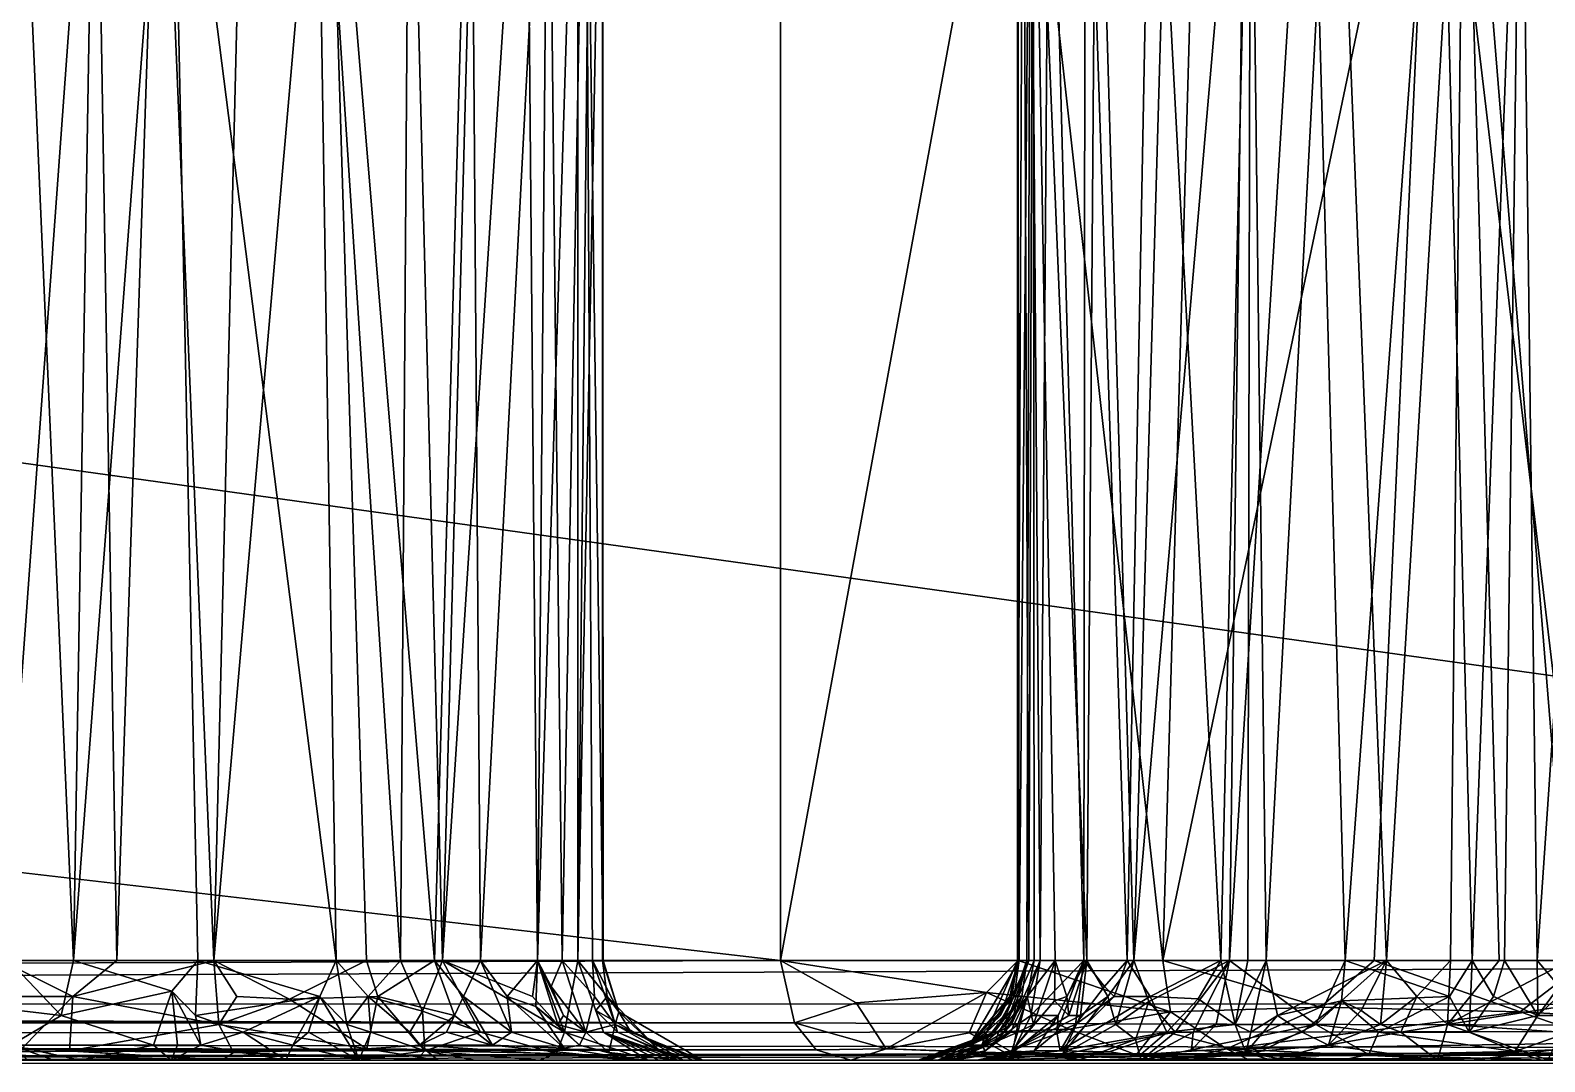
# Model space of a CAD drawing. Extents: x -30 to 83, y -53 to 60.
# Drawn here: x 17.627 to 19.147, y -13.002 to -11.967 of the extents above; entities that cross this region are included whole.
import ezdxf

# ---------------------------------------------------------------- set-up
doc = ezdxf.new("R2010")
doc.units = 0
doc.header["$MEASUREMENT"] = 0

msp = doc.modelspace()

# ---------------------------------------------------------------- linework, layer by layer
for points in [[(63.169998, -40), (-9.17, -40), (63.169998, 60)], [(-9.17, 60), (63.169998, 60), (-9.17, -40)], [(-7.187, 58, 2), (-7.187, -40, 2), (61.187, -40, 2)], [(61.187, 58, 2), (-7.187, 58, 2), (61.187, -40, 2)], [(-30, -1, 38), (30, -1, 38), (-30, -17, 38)], [(30, -17, 38), (-30, -17, 38), (30, -1, 38)], [(30, -2.998, 39.998001), (-30, -2.998, 39.998001), (-30, -15.003, 39.998001)], [(-30, -15.003, 39.998001), (30, -15.003, 39.998001), (30, -2.998, 39.998001)], [(5, -15, 40), (5, -3, 40), (75, -15, 40)], [(75, -3, 40), (75, -15, 40), (5, -3, 40)], [(9.998001, -13.003, 41.998001), (21.252998, -13.003, 41.998001), (21.252998, -7.997999, 41.998001)], [(9.998001, -13.003, 41.998001), (21.252998, -7.997999, 41.998001), (9.998001, -7.997999, 41.998001)], [(18.379839, -12.9, 47.587738), (6.012379, -12.9, 57.905735), (7.153762, -11.59938, 56.953491)], [(18.379839, -11.6, 47.587738), (18.379839, -12.9, 47.587738), (7.153762, -11.59938, 56.953491)], [(10.890836, -12.9, 62.784191), (21.208832, -12.9, 50.416733), (11.864437, -11.6, 61.61721)], [(21.208832, -11.6, 50.416733), (11.864437, -11.6, 61.61721), (21.208832, -12.9, 50.416733)], [(17.692156, -11.6, 50.612469), (17.593884, -11.6, 50.625492), (17.597857, -12.9, 50.624699)], [(17.597857, -12.9, 50.624699), (17.713943, -12.9, 50.612473), (17.692156, -11.6, 50.612469)], [(17.670357, -12.9, 51.610569), (17.605621, -12.9, 51.601566), (17.613739, -11.6, 51.602573)], [(17.692142, -11.6, 51.611523), (17.670357, -12.9, 51.610569), (17.613739, -11.6, 51.602573)], [(17.795176, -12.9, 51.602863), (17.670357, -12.9, 51.610569), (17.768312, -11.6, 51.607479)], [(17.768312, -11.6, 51.607479), (17.670357, -12.9, 51.610569), (17.692142, -11.6, 51.611523)], [(17.692156, -11.6, 50.612469), (17.713943, -12.9, 50.612473), (17.757465, -11.6, 50.614841)], [(17.713943, -12.9, 50.612473), (17.811268, -12.9, 50.623604), (17.757465, -11.6, 50.614841)], [(17.842926, -11.6, 50.631844), (17.757465, -11.6, 50.614841), (17.811268, -12.9, 50.623604)], [(17.768312, -11.6, 51.607479), (17.913736, -11.6, 51.563625), (17.933924, -12.9, 51.55526)], [(17.933924, -12.9, 51.55526), (17.795176, -12.9, 51.602863), (17.768312, -11.6, 51.607479)], [(17.924137, -11.6, 50.663429), (17.842926, -11.6, 50.631844), (17.811268, -12.9, 50.623604)], [(17.811268, -12.9, 50.623604), (17.964321, -12.9, 50.686417), (17.924137, -11.6, 50.663429)], [(17.933924, -12.9, 51.55526), (17.913736, -11.6, 51.563625), (17.998631, -12.9, 51.514877)], [(18.007427, -11.6, 51.508427), (17.998631, -12.9, 51.514877), (17.913736, -11.6, 51.563625)], [(17.964321, -12.9, 50.686417), (18.032642, -12.9, 50.735928), (17.924137, -11.6, 50.663429)], [(18.06901, -11.6, 50.77272), (17.924137, -11.6, 50.663429), (18.032642, -12.9, 50.735928)], [(18.040846, -12.9, 51.480396), (17.998631, -12.9, 51.514877), (18.007427, -11.6, 51.508427)], [(18.007427, -11.6, 51.508427), (18.075104, -11.6, 51.44529), (18.040846, -12.9, 51.480396)], [(18.032642, -12.9, 50.735928), (18.07888, -12.9, 50.782166), (18.06901, -11.6, 50.77272)], [(18.136057, -12.9, 51.361752), (18.040846, -12.9, 51.480396), (18.124743, -11.6, 51.380405)], [(18.124743, -11.6, 51.380405), (18.040846, -12.9, 51.480396), (18.075104, -11.6, 51.44529)], [(18.06901, -11.6, 50.77272), (18.07888, -12.9, 50.782166), (18.146551, -11.6, 50.880878)], [(18.136057, -12.9, 50.861759), (18.146551, -11.6, 50.880878), (18.07888, -12.9, 50.782166)], [(18.124743, -11.6, 51.380405), (18.176397, -11.6, 51.272438), (18.136057, -12.9, 51.361752)], [(18.136057, -12.9, 50.861759), (18.160593, -12.9, 50.910435), (18.146551, -11.6, 50.880878)], [(18.176397, -12.9, 51.272438), (18.136057, -12.9, 51.361752), (18.176397, -11.6, 51.272438)], [(18.146551, -11.6, 50.880878), (18.160593, -12.9, 50.910435), (18.184254, -11.6, 50.977173)], [(18.191196, -12.9, 51.003532), (18.184254, -11.6, 50.977173), (18.160593, -12.9, 50.910435)], [(18.201267, -12.9, 51.149876), (18.176397, -12.9, 51.272438), (18.20138, -11.6, 51.128067)], [(18.189671, -11.6, 51.225224), (18.20138, -11.6, 51.128067), (18.176397, -12.9, 51.272438)], [(18.176397, -11.6, 51.272438), (18.189671, -11.6, 51.225224), (18.176397, -12.9, 51.272438)], [(18.191196, -12.9, 51.003532), (18.201981, -12.9, 51.084518), (18.184254, -11.6, 50.977173)], [(18.20138, -11.6, 51.128067), (18.184254, -11.6, 50.977173), (18.201981, -12.9, 51.084518)], [(18.201981, -12.9, 51.084518), (18.201267, -12.9, 51.149876), (18.20138, -11.6, 51.128067)], [(18.379839, -11.6, 47.587738), (18.618303, -11.6, 47.384277), (18.379839, -12.9, 47.587738)], [(18.618303, -12.9, 47.384277), (18.379839, -12.9, 47.587738), (18.618303, -11.6, 47.384277)], [(18.617498, -11.6, 49.70845), (18.630642, -11.6, 49.811005), (18.619167, -12.9, 49.741119)], [(18.619167, -12.9, 49.741119), (18.617504, -12.9, 49.686638), (18.617498, -11.6, 49.70845)], [(18.623198, -11.6, 49.62149), (18.617498, -11.6, 49.70845), (18.617504, -12.9, 49.686638)], [(18.617504, -12.9, 49.686638), (18.629116, -12.9, 49.589325), (18.623198, -11.6, 49.62149)], [(18.618303, -12.9, 47.384277), (18.618303, -11.6, 47.384277), (18.763325, -12.9, 47.287777)], [(18.80061, -11.6, 47.265244), (18.763325, -12.9, 47.287777), (18.618303, -11.6, 47.384277)], [(18.62698, -12.9, 49.795067), (18.619167, -12.9, 49.741119), (18.630642, -11.6, 49.811005)], [(18.63323, -11.6, 49.573486), (18.623198, -11.6, 49.62149), (18.629116, -12.9, 49.589325)], [(18.640408, -12.9, 49.847893), (18.62698, -12.9, 49.795067), (18.630642, -11.6, 49.811005)], [(18.629116, -12.9, 49.589325), (18.634298, -12.9, 49.568134), (18.63323, -11.6, 49.573486)], [(18.649614, -11.6, 49.873547), (18.640408, -12.9, 49.847893), (18.630642, -11.6, 49.811005)], [(18.634298, -12.9, 49.568134), (18.655321, -12.9, 49.506199), (18.63323, -11.6, 49.573486)], [(18.696758, -11.6, 49.429676), (18.63323, -11.6, 49.573486), (18.687283, -12.9, 49.442997)], [(18.655321, -12.9, 49.506199), (18.687283, -12.9, 49.442997), (18.63323, -11.6, 49.573486)], [(18.640408, -12.9, 49.847893), (18.649614, -11.6, 49.873547), (18.684248, -12.9, 49.94754)], [(18.685478, -11.6, 49.946819), (18.684248, -12.9, 49.94754), (18.649614, -11.6, 49.873547)], [(18.684248, -12.9, 49.94754), (18.685478, -11.6, 49.946819), (18.727777, -12.9, 50.010132)], [(18.685478, -11.6, 49.946819), (18.752569, -11.6, 50.039108), (18.727777, -12.9, 50.010132)], [(18.687283, -12.9, 49.442997), (18.734234, -12.9, 49.376148), (18.696758, -11.6, 49.429676)], [(18.696758, -11.6, 49.429676), (18.734234, -12.9, 49.376148), (18.771915, -11.6, 49.336784)], [(18.821674, -12.9, 50.100662), (18.727777, -12.9, 50.010132), (18.752569, -11.6, 50.039108)], [(18.771915, -11.6, 49.336784), (18.734234, -12.9, 49.376148), (18.846735, -11.6, 49.277958)], [(18.830479, -12.9, 49.287964), (18.846735, -11.6, 49.277958), (18.734234, -12.9, 49.376148)], [(18.851515, -11.6, 50.119755), (18.821674, -12.9, 50.100662), (18.752569, -11.6, 50.039108)], [(18.975655, -12.9, 47.177174), (18.763325, -12.9, 47.287777), (19.035122, -11.6, 47.150089)], [(19.035122, -11.6, 47.150089), (18.763325, -12.9, 47.287777), (18.80061, -11.6, 47.265244)], [(18.848608, -12.9, 50.11924), (18.821674, -12.9, 50.100662), (18.851515, -11.6, 50.119755)], [(18.911047, -11.6, 49.242413), (18.846735, -11.6, 49.277958), (18.830479, -12.9, 49.287964)], [(18.830479, -12.9, 49.287964), (18.946253, -12.9, 49.227695), (18.911047, -11.6, 49.242413)], [(18.867262, -12.9, 50.130554), (18.848608, -12.9, 50.11924), (18.851515, -11.6, 50.119755)], [(18.851515, -11.6, 50.119755), (18.936085, -11.6, 50.163441), (18.867262, -12.9, 50.130554)], [(18.987852, -12.9, 50.180504), (18.867262, -12.9, 50.130554), (18.936085, -11.6, 50.163441)], [(18.911047, -11.6, 49.242413), (18.946253, -12.9, 49.227695), (19.041288, -11.6, 49.203953)], [(18.936085, -11.6, 50.163441), (19.065746, -11.6, 50.192734), (18.987852, -12.9, 50.180504)], [(19.073681, -12.9, 49.199448), (19.041288, -11.6, 49.203953), (18.946253, -12.9, 49.227695)], [(19.189165, -12.9, 47.096062), (18.975655, -12.9, 47.177174), (19.035122, -11.6, 47.150089)], [(18.987852, -12.9, 50.180504), (19.065746, -11.6, 50.192734), (19.051994, -12.9, 50.193264)], [(19.240791, -11.6, 47.078629), (19.189165, -12.9, 47.096062), (19.035122, -11.6, 47.150089)], [(19.041288, -11.6, 49.203953), (19.073681, -12.9, 49.199448), (19.122719, -11.6, 49.197899)], [(19.100918, -12.9, 50.196949), (19.051994, -12.9, 50.193264), (19.065746, -11.6, 50.192734)], [(19.065746, -11.6, 50.192734), (19.182526, -11.6, 50.193264), (19.171629, -12.9, 50.193981)], [(19.171629, -12.9, 50.193981), (19.100918, -12.9, 50.196949), (19.065746, -11.6, 50.192734)], [(19.106363, -12.9, 49.197781), (19.122719, -11.6, 49.197899), (19.073681, -12.9, 49.199448)], [(19.106363, -12.9, 49.197781), (19.139074, -12.9, 49.198021), (19.122719, -11.6, 49.197899)], [(19.122719, -11.6, 49.197899), (19.139074, -12.9, 49.198021), (19.227774, -11.6, 49.211666)], [(19.139074, -12.9, 49.198021), (19.198654, -12.9, 49.20454), (19.227774, -11.6, 49.211666)], [(6.018382, -12.94227, 57.912926), (6.012379, -12.9, 57.905735), (18.379839, -12.9, 47.587738)], [(18.393953, -12.96258, 47.604652), (6.018382, -12.94227, 57.912926), (18.379839, -12.9, 47.587738)], [(21.200899, -12.94422, 50.410114), (21.208832, -12.9, 50.416733), (10.883645, -12.94227, 62.778191)], [(10.890836, -12.9, 62.784191), (10.883645, -12.94227, 62.778191), (21.208832, -12.9, 50.416733)], [(17.657961, -12.95523, 51.627136), (17.539415, -12.9411, 51.593952), (17.605621, -12.9, 51.601566)], [(17.593233, -12.93603, 50.616428), (17.669868, -12.93603, 50.60561), (17.597857, -12.9, 50.624699)], [(17.713943, -12.9, 50.612473), (17.597857, -12.9, 50.624699), (17.669868, -12.93603, 50.60561)], [(17.670357, -12.9, 51.610569), (17.657961, -12.95523, 51.627136), (17.605621, -12.9, 51.601566)], [(17.769161, -12.93065, 51.613941), (17.657961, -12.95523, 51.627136), (17.670357, -12.9, 51.610569)], [(17.713943, -12.9, 50.612473), (17.669868, -12.93603, 50.60561), (17.811268, -12.9, 50.623604)], [(17.811268, -12.9, 50.623604), (17.669868, -12.93603, 50.60561), (17.816332, -12.96428, 50.600765)], [(17.670357, -12.9, 51.610569), (17.795176, -12.9, 51.602863), (17.769161, -12.93065, 51.613941)], [(17.792885, -12.95523, 51.621246), (17.769161, -12.93065, 51.613941), (17.795176, -12.9, 51.602863)], [(17.792885, -12.95523, 51.621246), (17.795176, -12.9, 51.602863), (17.917461, -12.93603, 51.571579)], [(17.933924, -12.9, 51.55526), (17.917461, -12.93603, 51.571579), (17.795176, -12.9, 51.602863)], [(17.887127, -12.93857, 50.638565), (17.811268, -12.9, 50.623604), (17.834356, -12.93603, 50.621689)], [(17.811268, -12.9, 50.623604), (17.887127, -12.93857, 50.638565), (17.964321, -12.9, 50.686417)], [(17.811268, -12.9, 50.623604), (17.816332, -12.96428, 50.600765), (17.834356, -12.93603, 50.621689)], [(17.975651, -12.93603, 50.683857), (17.964321, -12.9, 50.686417), (17.887127, -12.93857, 50.638565)], [(17.933924, -12.9, 51.55526), (17.944721, -12.96428, 51.576012), (17.917461, -12.93603, 51.571579)], [(17.933924, -12.9, 51.55526), (17.998631, -12.9, 51.514877), (17.966188, -12.93603, 51.545395)], [(17.933924, -12.9, 51.55526), (17.966188, -12.93603, 51.545395), (17.944721, -12.96428, 51.576012)], [(17.964321, -12.9, 50.686417), (17.975651, -12.93603, 50.683857), (18.032642, -12.9, 50.735928)], [(18.020494, -12.9507, 51.516304), (17.966188, -12.93603, 51.545395), (17.998631, -12.9, 51.514877)], [(18.052563, -12.95523, 50.73032), (18.032642, -12.9, 50.735928), (17.975651, -12.93603, 50.683857)], [(17.998631, -12.9, 51.514877), (18.040846, -12.9, 51.480396), (18.020494, -12.9507, 51.516304)], [(18.040846, -12.9, 51.480396), (18.078703, -12.97181, 51.487411), (18.020494, -12.9507, 51.516304)], [(18.061796, -12.93603, 50.753006), (18.07888, -12.9, 50.782166), (18.032642, -12.9, 50.735928)], [(18.032642, -12.9, 50.735928), (18.052563, -12.95523, 50.73032), (18.061796, -12.93603, 50.753006)], [(18.040846, -12.9, 51.480396), (18.136057, -12.9, 51.361752), (18.130945, -12.93603, 51.384357)], [(18.163132, -12.97181, 51.377388), (18.040846, -12.9, 51.480396), (18.130945, -12.93603, 51.384357)], [(18.163132, -12.97181, 51.377388), (18.078703, -12.97181, 51.487411), (18.040846, -12.9, 51.480396)], [(18.110014, -12.97181, 50.770264), (18.07888, -12.9, 50.782166), (18.061796, -12.93603, 50.753006)], [(18.07888, -12.9, 50.782166), (18.105553, -12.93603, 50.802898), (18.136057, -12.9, 50.861759)], [(18.07888, -12.9, 50.782166), (18.110014, -12.97181, 50.770264), (18.105553, -12.93603, 50.802898)], [(18.136057, -12.9, 50.861759), (18.105553, -12.93603, 50.802898), (18.134275, -12.94618, 50.837036)], [(18.136057, -12.9, 51.361752), (18.163132, -12.97181, 51.377388), (18.130945, -12.93603, 51.384357)], [(18.134275, -12.94618, 50.837036), (18.156322, -12.96428, 50.850063), (18.136057, -12.9, 50.861759)], [(18.136057, -12.9, 50.861759), (18.149576, -12.92589, 50.879307), (18.160593, -12.9, 50.910435)], [(18.136057, -12.9, 50.861759), (18.161938, -12.95523, 50.872871), (18.149576, -12.92589, 50.879307)], [(18.136057, -12.9, 50.861759), (18.156322, -12.96428, 50.850063), (18.161938, -12.95523, 50.872871)], [(18.176397, -12.9, 51.272438), (18.163132, -12.97181, 51.377388), (18.136057, -12.9, 51.361752)], [(18.160593, -12.9, 50.910435), (18.149576, -12.92589, 50.879307), (18.184528, -12.97181, 50.887234)], [(18.191196, -12.9, 51.003532), (18.160593, -12.9, 50.910435), (18.193113, -12.93603, 50.980446)], [(18.160593, -12.9, 50.910435), (18.184528, -12.97181, 50.887234), (18.193113, -12.93603, 50.980446)], [(18.163132, -12.97181, 51.377388), (18.176397, -12.9, 51.272438), (18.202271, -12.97181, 51.293461)], [(18.201267, -12.9, 51.149876), (18.20606, -12.93603, 51.177975), (18.176397, -12.9, 51.272438)], [(18.20606, -12.93603, 51.177975), (18.194563, -12.95016, 51.266731), (18.176397, -12.9, 51.272438)], [(18.194563, -12.95016, 51.266731), (18.202271, -12.97181, 51.293461), (18.176397, -12.9, 51.272438)], [(18.201981, -12.9, 51.084518), (18.191196, -12.9, 51.003532), (18.217764, -12.95156, 51.104599)], [(18.214037, -12.96428, 50.99847), (18.217764, -12.95156, 51.104599), (18.191196, -12.9, 51.003532)], [(18.191196, -12.9, 51.003532), (18.193113, -12.93603, 50.980446), (18.214037, -12.96428, 50.99847)], [(18.217764, -12.95156, 51.104599), (18.201267, -12.9, 51.149876), (18.201981, -12.9, 51.084518)], [(18.20606, -12.93603, 51.177975), (18.201267, -12.9, 51.149876), (18.217764, -12.95156, 51.104599)], [(18.586676, -12.93196, 47.414635), (18.455727, -12.94227, 47.52861), (18.379839, -12.9, 47.587738)], [(18.393953, -12.96258, 47.604652), (18.379839, -12.9, 47.587738), (18.455727, -12.94227, 47.52861)], [(18.586676, -12.93196, 47.414635), (18.379839, -12.9, 47.587738), (18.618303, -12.9, 47.384277)], [(18.614244, -12.93603, 49.763763), (18.569351, -12.98499, 49.72147), (18.619167, -12.9, 49.741119)], [(18.619167, -12.9, 49.741119), (18.569351, -12.98499, 49.72147), (18.600407, -12.95523, 49.720112)], [(18.617504, -12.9, 49.686638), (18.609911, -12.93603, 49.69754), (18.586512, -12.97181, 49.67437)], [(18.617504, -12.9, 49.686638), (18.586512, -12.97181, 49.67437), (18.611841, -12.93603, 49.653328)], [(18.586676, -12.93196, 47.414635), (18.618303, -12.9, 47.384277), (18.771088, -12.95157, 47.300621)], [(18.600407, -12.95523, 49.720112), (18.609911, -12.93603, 49.69754), (18.619167, -12.9, 49.741119)], [(18.629116, -12.9, 49.589325), (18.60627, -12.96428, 49.584255), (18.634298, -12.9, 49.568134)], [(18.627192, -12.93603, 49.566231), (18.634298, -12.9, 49.568134), (18.60627, -12.96428, 49.584255)], [(18.607033, -12.95269, 49.618988), (18.60627, -12.96428, 49.584255), (18.629116, -12.9, 49.589325)], [(18.607033, -12.95269, 49.618988), (18.629116, -12.9, 49.589325), (18.611841, -12.93603, 49.653328)], [(18.609911, -12.93603, 49.69754), (18.617504, -12.9, 49.686638), (18.619167, -12.9, 49.741119)], [(18.640408, -12.9, 49.847893), (18.6117, -12.96428, 49.833), (18.62698, -12.9, 49.795067)], [(18.621931, -12.93603, 49.807354), (18.62698, -12.9, 49.795067), (18.6117, -12.96428, 49.833)], [(18.618084, -12.96428, 49.854931), (18.6117, -12.96428, 49.833), (18.640408, -12.9, 49.847893)], [(18.617504, -12.9, 49.686638), (18.611841, -12.93603, 49.653328), (18.629116, -12.9, 49.589325)], [(18.621931, -12.93603, 49.807354), (18.614244, -12.93603, 49.763763), (18.62698, -12.9, 49.795067)], [(18.62698, -12.9, 49.795067), (18.614244, -12.93603, 49.763763), (18.619167, -12.9, 49.741119)], [(18.631109, -12.95523, 49.874489), (18.618084, -12.96428, 49.854931), (18.640408, -12.9, 49.847893)], [(18.763325, -12.9, 47.287777), (18.771088, -12.95157, 47.300621), (18.618303, -12.9, 47.384277)], [(18.634298, -12.9, 49.568134), (18.627192, -12.93603, 49.566231), (18.655321, -12.9, 49.506199)], [(18.627192, -12.93603, 49.566231), (18.633711, -12.96428, 49.497246), (18.655321, -12.9, 49.506199)], [(18.640408, -12.9, 49.847893), (18.684248, -12.9, 49.94754), (18.631109, -12.95523, 49.874489)], [(18.684248, -12.9, 49.94754), (18.658369, -12.95523, 49.936424), (18.631109, -12.95523, 49.874489)], [(18.655321, -12.9, 49.506199), (18.633711, -12.96428, 49.497246), (18.654699, -12.94056, 49.481846)], [(18.654699, -12.94056, 49.481846), (18.667236, -12.93603, 49.463268), (18.655321, -12.9, 49.506199)], [(18.687283, -12.9, 49.442997), (18.655321, -12.9, 49.506199), (18.667236, -12.93603, 49.463268)], [(18.657173, -12.97181, 49.963173), (18.684248, -12.9, 49.94754), (18.675835, -12.96428, 49.978764)], [(18.684248, -12.9, 49.94754), (18.657173, -12.97181, 49.963173), (18.658369, -12.95523, 49.936424)], [(18.669222, -12.95523, 49.438869), (18.687283, -12.9, 49.442997), (18.667236, -12.93603, 49.463268)], [(18.680939, -12.95523, 49.419571), (18.687283, -12.9, 49.442997), (18.669222, -12.95523, 49.438869)], [(18.675835, -12.96428, 49.978764), (18.684248, -12.9, 49.94754), (18.704897, -12.92589, 49.98629)], [(18.687283, -12.9, 49.442997), (18.680939, -12.95523, 49.419571), (18.708206, -12.93603, 49.39761)], [(18.727777, -12.9, 50.010132), (18.704897, -12.92589, 49.98629), (18.684248, -12.9, 49.94754)], [(18.708206, -12.93603, 49.39761), (18.734234, -12.9, 49.376148), (18.687283, -12.9, 49.442997)], [(18.714754, -12.93603, 50.006397), (18.704897, -12.92589, 49.98629), (18.727777, -12.9, 50.010132)], [(18.734234, -12.9, 49.376148), (18.708206, -12.93603, 49.39761), (18.716316, -12.96428, 49.361115)], [(18.727777, -12.9, 50.010132), (18.750858, -12.93603, 50.048302), (18.714754, -12.93603, 50.006397)], [(18.734234, -12.9, 49.376148), (18.716316, -12.96428, 49.361115), (18.749466, -12.9411, 49.345387)], [(18.821674, -12.9, 50.100662), (18.750858, -12.93603, 50.048302), (18.727777, -12.9, 50.010132)], [(18.749466, -12.9411, 49.345387), (18.830479, -12.9, 49.287964), (18.734234, -12.9, 49.376148)], [(18.77577, -12.97181, 49.290573), (18.830479, -12.9, 49.287964), (18.749466, -12.9411, 49.345387)], [(18.798836, -12.93841, 50.094368), (18.750858, -12.93603, 50.048302), (18.821674, -12.9, 50.100662)], [(18.771088, -12.95157, 47.300621), (18.763325, -12.9, 47.287777), (18.921505, -12.94692, 47.215229)], [(18.975655, -12.9, 47.177174), (18.921505, -12.94692, 47.215229), (18.763325, -12.9, 47.287777)], [(18.79385, -12.97181, 49.27607), (18.830479, -12.9, 49.287964), (18.77577, -12.97181, 49.290573)], [(18.79385, -12.97181, 49.27607), (18.817057, -12.96428, 49.268803), (18.830479, -12.9, 49.287964)], [(18.836037, -12.96428, 50.138966), (18.798836, -12.93841, 50.094368), (18.821674, -12.9, 50.100662)], [(18.817057, -12.96428, 49.268803), (18.916971, -12.96428, 49.213985), (18.830479, -12.9, 49.287964)], [(18.836037, -12.96428, 50.138966), (18.821674, -12.9, 50.100662), (18.848608, -12.9, 50.11924)], [(18.946253, -12.9, 49.227695), (18.830479, -12.9, 49.287964), (18.916971, -12.96428, 49.213985)], [(18.848608, -12.9, 50.11924), (18.867262, -12.9, 50.130554), (18.836037, -12.96428, 50.138966)], [(18.851627, -12.97181, 50.157627), (18.836037, -12.96428, 50.138966), (18.867262, -12.9, 50.130554)], [(18.878378, -12.95523, 50.156433), (18.851627, -12.97181, 50.157627), (18.867262, -12.9, 50.130554)], [(18.867262, -12.9, 50.130554), (18.987852, -12.9, 50.180504), (18.878378, -12.95523, 50.156433)], [(18.942703, -12.94056, 50.177143), (18.878378, -12.95523, 50.156433), (18.987852, -12.9, 50.180504)], [(18.942703, -12.94056, 49.217937), (18.946253, -12.9, 49.227695), (18.916971, -12.96428, 49.213985)], [(19.12182, -12.95157, 47.133652), (18.921505, -12.94692, 47.215229), (18.975655, -12.9, 47.177174)], [(18.942703, -12.94056, 50.177143), (18.987852, -12.9, 50.180504), (18.962282, -12.95016, 50.18906)], [(18.942703, -12.94056, 49.217937), (19.051039, -12.93603, 49.194527), (18.946253, -12.9, 49.227695)], [(19.073681, -12.9, 49.199448), (18.946253, -12.9, 49.227695), (19.051039, -12.93603, 49.194527)], [(18.987852, -12.9, 50.180504), (18.9818, -12.96428, 50.203102), (18.962282, -12.95016, 50.18906)], [(19.189165, -12.9, 47.096062), (19.12182, -12.95157, 47.133652), (18.975655, -12.9, 47.177174)], [(19.018299, -12.93603, 50.195026), (18.9818, -12.96428, 50.203102), (18.987852, -12.9, 50.180504)], [(19.018299, -12.93603, 50.195026), (18.987852, -12.9, 50.180504), (19.051994, -12.9, 50.193264)], [(19.051994, -12.9, 50.193264), (19.048939, -12.96428, 50.216457), (19.018299, -12.93603, 50.195026)], [(19.048939, -12.96428, 50.216457), (19.051994, -12.9, 50.193264), (19.100918, -12.9, 50.196949)], [(19.227074, -12.93603, 50.192871), (19.048939, -12.96428, 50.216457), (19.171629, -12.9, 50.193981)], [(19.171629, -12.9, 50.193981), (19.048939, -12.96428, 50.216457), (19.100918, -12.9, 50.196949)], [(19.051039, -12.93603, 49.194527), (19.070959, -12.97181, 49.168301), (19.073681, -12.9, 49.199448)], [(19.073681, -12.9, 49.199448), (19.070959, -12.97181, 49.168301), (19.095127, -12.93603, 49.190674)], [(19.106363, -12.9, 49.197781), (19.073681, -12.9, 49.199448), (19.095127, -12.93603, 49.190674)], [(19.095127, -12.93603, 49.190674), (19.13983, -12.95523, 49.180687), (19.106363, -12.9, 49.197781)], [(19.139074, -12.9, 49.198021), (19.106363, -12.9, 49.197781), (19.13983, -12.95523, 49.180687)], [(19.12182, -12.95157, 47.133652), (19.189165, -12.9, 47.096062), (19.287954, -12.96088, 47.086464)], [(19.13983, -12.95523, 49.180687), (19.161135, -12.92589, 49.196053), (19.139074, -12.9, 49.198021)], [(19.139074, -12.9, 49.198021), (19.161135, -12.92589, 49.196053), (19.198654, -12.9, 49.20454)], [(19.161135, -12.92589, 49.196053), (19.13983, -12.95523, 49.180687), (19.198654, -12.9, 49.20454)], [(19.13983, -12.95523, 49.180687), (19.21817, -12.95523, 49.190254), (19.198654, -12.9, 49.20454)], [(17.769161, -12.93065, 51.613941), (17.750847, -12.98499, 51.658092), (17.657961, -12.95523, 51.627136)], [(17.774633, -12.98499, 51.655491), (17.750847, -12.98499, 51.658092), (17.769161, -12.93065, 51.613941)], [(17.774633, -12.98499, 51.655491), (17.769161, -12.93065, 51.613941), (17.798279, -12.98499, 51.651855)], [(17.792885, -12.95523, 51.621246), (17.798279, -12.98499, 51.651855), (17.769161, -12.93065, 51.613941)], [(18.161938, -12.95523, 50.872871), (18.184528, -12.97181, 50.887234), (18.149576, -12.92589, 50.879307)], [(18.714754, -12.93603, 50.006397), (18.675835, -12.96428, 49.978764), (18.704897, -12.92589, 49.98629)], [(6.030446, -12.96874, 57.92738), (6.018382, -12.94227, 57.912926), (18.393953, -12.96258, 47.604652)], [(10.883645, -12.94227, 62.778191), (10.863414, -12.97661, 62.761311), (21.186007, -12.97028, 50.397682)], [(21.186007, -12.97028, 50.397682), (21.200899, -12.94422, 50.410114), (10.883645, -12.94227, 62.778191)], [(17.607813, -12.98499, 51.651855), (17.539415, -12.9411, 51.593952), (17.657961, -12.95523, 51.627136)], [(17.593233, -12.93603, 50.616428), (17.618837, -12.98781, 50.565254), (17.669868, -12.93603, 50.60561)], [(17.669868, -12.93603, 50.60561), (17.618837, -12.98781, 50.565254), (17.66658, -12.99063, 50.55534)], [(17.669868, -12.93603, 50.60561), (17.66658, -12.99063, 50.55534), (17.816332, -12.96428, 50.600765)], [(17.840549, -12.97181, 51.624916), (17.792885, -12.95523, 51.621246), (17.917461, -12.93603, 51.571579)], [(17.887127, -12.93857, 50.638565), (17.834356, -12.93603, 50.621689), (17.816332, -12.96428, 50.600765)], [(17.964661, -12.98869, 50.621941), (17.887127, -12.93857, 50.638565), (17.816332, -12.96428, 50.600765)], [(17.917461, -12.93603, 51.571579), (17.890621, -12.98499, 51.627117), (17.840549, -12.97181, 51.624916)], [(17.964661, -12.98869, 50.621941), (17.975651, -12.93603, 50.683857), (17.887127, -12.93857, 50.638565)], [(17.890621, -12.98499, 51.627117), (17.917461, -12.93603, 51.571579), (17.906353, -12.97181, 51.602573)], [(17.917461, -12.93603, 51.571579), (17.956621, -13, 51.65554), (17.906353, -12.97181, 51.602573)], [(17.944721, -12.96428, 51.576012), (17.956621, -13, 51.65554), (17.917461, -12.93603, 51.571579)], [(17.968678, -12.97181, 51.571842), (17.944721, -12.96428, 51.576012), (17.966188, -12.93603, 51.545395)], [(18.017616, -12.98499, 50.66251), (17.975651, -12.93603, 50.683857), (17.964661, -12.98869, 50.621941)], [(17.968678, -12.97181, 51.571842), (17.966188, -12.93603, 51.545395), (18.007767, -12.97181, 51.546936)], [(18.020494, -12.9507, 51.516304), (18.007767, -12.97181, 51.546936), (17.966188, -12.93603, 51.545395)], [(17.975651, -12.93603, 50.683857), (18.017616, -12.98499, 50.66251), (18.052563, -12.95523, 50.73032)], [(18.052563, -12.95523, 50.73032), (18.090845, -12.98499, 50.723957), (18.061796, -12.93603, 50.753006)], [(18.090845, -12.98499, 50.723957), (18.110014, -12.97181, 50.770264), (18.061796, -12.93603, 50.753006)], [(18.110014, -12.97181, 50.770264), (18.16287, -12.98781, 50.804638), (18.105553, -12.93603, 50.802898)], [(18.134275, -12.94618, 50.837036), (18.105553, -12.93603, 50.802898), (18.16287, -12.98781, 50.804638)], [(18.178003, -12.98499, 50.837547), (18.156322, -12.96428, 50.850063), (18.134275, -12.94618, 50.837036)], [(18.134275, -12.94618, 50.837036), (18.16287, -12.98781, 50.804638), (18.178003, -12.98499, 50.837547)], [(18.214037, -12.96428, 50.99847), (18.193113, -12.93603, 50.980446), (18.184528, -12.97181, 50.887234)], [(18.20606, -12.93603, 51.177975), (18.216208, -12.97181, 51.24926), (18.194563, -12.95016, 51.266731)], [(18.258663, -12.99063, 51.160362), (18.20606, -12.93603, 51.177975), (18.217764, -12.95156, 51.104599)], [(18.258663, -12.99063, 51.160362), (18.216208, -12.97181, 51.24926), (18.20606, -12.93603, 51.177975)], [(18.485693, -12.9887, 47.561451), (18.393953, -12.96258, 47.604652), (18.455727, -12.94227, 47.52861)], [(18.485693, -12.9887, 47.561451), (18.455727, -12.94227, 47.52861), (18.586676, -12.93196, 47.414635)], [(18.485693, -12.9887, 47.561451), (18.586676, -12.93196, 47.414635), (18.56909, -12.97268, 47.462074)], [(18.568827, -12.98499, 49.69754), (18.609911, -12.93603, 49.69754), (18.569351, -12.98499, 49.72147)], [(18.568827, -12.98499, 49.69754), (18.586512, -12.97181, 49.67437), (18.609911, -12.93603, 49.69754)], [(18.669611, -12.96874, 47.381702), (18.56909, -12.97268, 47.462074), (18.586676, -12.93196, 47.414635)], [(18.569351, -12.98499, 49.72147), (18.614244, -12.93603, 49.763763), (18.59407, -12.97181, 49.789791)], [(18.600407, -12.95523, 49.720112), (18.569351, -12.98499, 49.72147), (18.609911, -12.93603, 49.69754)], [(18.586512, -12.97181, 49.67437), (18.607033, -12.95269, 49.618988), (18.611841, -12.93603, 49.653328)], [(18.669611, -12.96874, 47.381702), (18.586676, -12.93196, 47.414635), (18.771088, -12.95157, 47.300621)], [(18.614244, -12.93603, 49.763763), (18.621931, -12.93603, 49.807354), (18.59407, -12.97181, 49.789791)], [(18.598597, -12.97181, 49.812531), (18.59407, -12.97181, 49.789791), (18.621931, -12.93603, 49.807354)], [(18.598597, -12.97181, 49.812531), (18.621931, -12.93603, 49.807354), (18.6117, -12.96428, 49.833)], [(18.604105, -12.97181, 49.560043), (18.627192, -12.93603, 49.566231), (18.60627, -12.96428, 49.584255)], [(18.604105, -12.97181, 49.560043), (18.61059, -12.97181, 49.537792), (18.627192, -12.93603, 49.566231)], [(18.61059, -12.97181, 49.537792), (18.618042, -12.97181, 49.515842), (18.627192, -12.93603, 49.566231)], [(18.633711, -12.96428, 49.497246), (18.611776, -12.99063, 49.461834), (18.654699, -12.94056, 49.481846)], [(18.654699, -12.94056, 49.481846), (18.611776, -12.99063, 49.461834), (18.669222, -12.95523, 49.438869)], [(18.618042, -12.97181, 49.515842), (18.633711, -12.96428, 49.497246), (18.627192, -12.93603, 49.566231)], [(18.654699, -12.94056, 49.481846), (18.669222, -12.95523, 49.438869), (18.667236, -12.93603, 49.463268)], [(18.660383, -12.99063, 50.017452), (18.750858, -12.93603, 50.048302), (18.767397, -12.97181, 50.096493)], [(18.750858, -12.93603, 50.048302), (18.660383, -12.99063, 50.017452), (18.714754, -12.93603, 50.006397)], [(18.714754, -12.93603, 50.006397), (18.660383, -12.99063, 50.017452), (18.675835, -12.96428, 49.978764)], [(18.680939, -12.95523, 49.419571), (18.662867, -12.99413, 49.356823), (18.708206, -12.93603, 49.39761)], [(18.662867, -12.99413, 49.356823), (18.716316, -12.96428, 49.361115), (18.708206, -12.93603, 49.39761)], [(18.736044, -12.97934, 49.316326), (18.749466, -12.9411, 49.345387), (18.716316, -12.96428, 49.361115)], [(18.749466, -12.9411, 49.345387), (18.736044, -12.97934, 49.316326), (18.77577, -12.97181, 49.290573)], [(18.750858, -12.93603, 50.048302), (18.798836, -12.93841, 50.094368), (18.767397, -12.97181, 50.096493)], [(18.836037, -12.96428, 50.138966), (18.767397, -12.97181, 50.096493), (18.798836, -12.93841, 50.094368)], [(18.942703, -12.94056, 50.177143), (18.903345, -12.97181, 50.183693), (18.878378, -12.95523, 50.156433)], [(18.942703, -12.94056, 50.177143), (18.929686, -12.98499, 50.212902), (18.903345, -12.97181, 50.183693)], [(18.942703, -12.94056, 49.217937), (18.916971, -12.96428, 49.213985), (18.979763, -12.97181, 49.184387)], [(18.942703, -12.94056, 50.177143), (18.962282, -12.95016, 50.18906), (18.929686, -12.98499, 50.212902)], [(18.942703, -12.94056, 49.217937), (18.979763, -12.97181, 49.184387), (19.051039, -12.93603, 49.194527)], [(19.070959, -12.97181, 49.168301), (19.051039, -12.93603, 49.194527), (18.979763, -12.97181, 49.184387)], [(19.002277, -12.97181, 50.216213), (18.9818, -12.96428, 50.203102), (19.018299, -12.93603, 50.195026)], [(19.002277, -12.97181, 50.216213), (19.018299, -12.93603, 50.195026), (19.048939, -12.96428, 50.216457)], [(19.227074, -12.93603, 50.192871), (19.163561, -12.97181, 50.226784), (19.048939, -12.96428, 50.216457)], [(19.070959, -12.97181, 49.168301), (19.13983, -12.95523, 49.180687), (19.095127, -12.93603, 49.190674)], [(17.750847, -12.98499, 51.658092), (17.607813, -12.98499, 51.651855), (17.657961, -12.95523, 51.627136)], [(17.840549, -12.97181, 51.624916), (17.798279, -12.98499, 51.651855), (17.792885, -12.95523, 51.621246)], [(18.007767, -12.97181, 51.546936), (18.020494, -12.9507, 51.516304), (18.022955, -12.99063, 51.56863)], [(18.044537, -12.97181, 50.704788), (18.052563, -12.95523, 50.73032), (18.017616, -12.98499, 50.66251)], [(18.022955, -12.99063, 51.56863), (18.020494, -12.9507, 51.516304), (18.078703, -12.97181, 51.487411)], [(18.044537, -12.97181, 50.704788), (18.090845, -12.98499, 50.723957), (18.052563, -12.95523, 50.73032)], [(18.161938, -12.95523, 50.872871), (18.156322, -12.96428, 50.850063), (18.184528, -12.97181, 50.887234)], [(18.282604, -13, 51.267052), (18.194563, -12.95016, 51.266731), (18.216208, -12.97181, 51.24926)], [(18.194563, -12.95016, 51.266731), (18.282604, -13, 51.267052), (18.202271, -12.97181, 51.293461)], [(18.217764, -12.95156, 51.104599), (18.214037, -12.96428, 50.99847), (18.229763, -12.97181, 51.042408)], [(18.301619, -13, 51.072517), (18.217764, -12.95156, 51.104599), (18.229763, -12.97181, 51.042408)], [(18.217764, -12.95156, 51.104599), (18.301619, -13, 51.072517), (18.258663, -12.99063, 51.160362)], [(18.581831, -12.98499, 49.578838), (18.607033, -12.95269, 49.618988), (18.586512, -12.97181, 49.67437)], [(18.607033, -12.95269, 49.618988), (18.581831, -12.98499, 49.578838), (18.60627, -12.96428, 49.584255)], [(18.669222, -12.95523, 49.438869), (18.611776, -12.99063, 49.461834), (18.680939, -12.95523, 49.419571)], [(18.611776, -12.99063, 49.461834), (18.662867, -12.99413, 49.356823), (18.680939, -12.95523, 49.419571)], [(18.631109, -12.95523, 49.874489), (18.612583, -12.99238, 49.946541), (18.618084, -12.96428, 49.854931)], [(18.612583, -12.99238, 49.946541), (18.658369, -12.95523, 49.936424), (18.634249, -12.99063, 49.97641)], [(18.658369, -12.95523, 49.936424), (18.612583, -12.99238, 49.946541), (18.631109, -12.95523, 49.874489)], [(18.657173, -12.97181, 49.963173), (18.634249, -12.99063, 49.97641), (18.658369, -12.95523, 49.936424)], [(18.771088, -12.95157, 47.300621), (18.736731, -12.99462, 47.386101), (18.669611, -12.96874, 47.381702)], [(18.827438, -12.9887, 47.311897), (18.736731, -12.99462, 47.386101), (18.771088, -12.95157, 47.300621)], [(18.921505, -12.94692, 47.215229), (18.827438, -12.9887, 47.311897), (18.771088, -12.95157, 47.300621)], [(19.12182, -12.95157, 47.133652), (18.827438, -12.9887, 47.311897), (18.921505, -12.94692, 47.215229)], [(18.827438, -12.9887, 47.311897), (19.12182, -12.95157, 47.133652), (19.212345, -12.98266, 47.13348)], [(18.903345, -12.97181, 50.183693), (18.846685, -12.99238, 50.190983), (18.878378, -12.95523, 50.156433)], [(18.878378, -12.95523, 50.156433), (18.846685, -12.99238, 50.190983), (18.851627, -12.97181, 50.157627)], [(18.9818, -12.96428, 50.203102), (18.929686, -12.98499, 50.212902), (18.962282, -12.95016, 50.18906)], [(19.070959, -12.97181, 49.168301), (19.11661, -12.99131, 49.134686), (19.13983, -12.95523, 49.180687)], [(19.13983, -12.95523, 49.180687), (19.11661, -12.99131, 49.134686), (19.21817, -12.95523, 49.190254)], [(19.259211, -12.98499, 49.167797), (19.21817, -12.95523, 49.190254), (19.11661, -12.99131, 49.134686)], [(19.12182, -12.95157, 47.133652), (19.287954, -12.96088, 47.086464), (19.212345, -12.98266, 47.13348)], [(18.415577, -12.98967, 47.630562), (6.030446, -12.96874, 57.92738), (18.393953, -12.96258, 47.604652)], [(6.030446, -12.96874, 57.92738), (18.415577, -12.98967, 47.630562), (6.053363, -12.99265, 57.954853)], [(21.186007, -12.97028, 50.397682), (10.863414, -12.97661, 62.761311), (21.16601, -12.98967, 50.380997)], [(10.863414, -12.97661, 62.761311), (14.724634, -13, 58.032784), (21.16601, -12.98967, 50.380997)], [(17.830948, -12.99238, 50.563961), (17.816332, -12.96428, 50.600765), (17.66658, -12.99063, 50.55534)], [(17.840549, -12.97181, 51.624916), (17.883471, -13, 51.683987), (17.798279, -12.98499, 51.651855)], [(17.964661, -12.98869, 50.621941), (17.816332, -12.96428, 50.600765), (17.830948, -12.99238, 50.563961)], [(17.883471, -13, 51.683987), (17.840549, -12.97181, 51.624916), (17.890621, -12.98499, 51.627117)], [(17.956621, -13, 51.65554), (17.890621, -12.98499, 51.627117), (17.906353, -12.97181, 51.602573)], [(17.956621, -13, 51.65554), (17.944721, -12.96428, 51.576012), (17.968678, -12.97181, 51.571842)], [(17.968678, -12.97181, 51.571842), (18.022955, -12.99063, 51.56863), (17.956621, -13, 51.65554)], [(18.007767, -12.97181, 51.546936), (18.022955, -12.99063, 51.56863), (17.968678, -12.97181, 51.571842)], [(18.017616, -12.98499, 50.66251), (18.090845, -12.98499, 50.723957), (18.044537, -12.97181, 50.704788)], [(18.022955, -12.99063, 51.56863), (18.078703, -12.97181, 51.487411), (18.154985, -12.99326, 51.451012)], [(18.163132, -12.97181, 51.377388), (18.154985, -12.99326, 51.451012), (18.078703, -12.97181, 51.487411)], [(18.110014, -12.97181, 50.770264), (18.090845, -12.98499, 50.723957), (18.16287, -12.98781, 50.804638)], [(18.154985, -12.99326, 51.451012), (18.163132, -12.97181, 51.377388), (18.246832, -13, 51.36533)], [(18.178003, -12.98499, 50.837547), (18.184528, -12.97181, 50.887234), (18.156322, -12.96428, 50.850063)], [(18.202271, -12.97181, 51.293461), (18.246832, -13, 51.36533), (18.163132, -12.97181, 51.377388)], [(18.178003, -12.98499, 50.837547), (18.207722, -12.99238, 50.862755), (18.184528, -12.97181, 50.887234)], [(18.214037, -12.96428, 50.99847), (18.184528, -12.97181, 50.887234), (18.207722, -12.99238, 50.862755)], [(18.27528, -13, 51.292179), (18.202271, -12.97181, 51.293461), (18.282604, -13, 51.267052)], [(18.27528, -13, 51.292179), (18.266865, -13, 51.316971), (18.202271, -12.97181, 51.293461)], [(18.202271, -12.97181, 51.293461), (18.266865, -13, 51.316971), (18.257376, -13, 51.341366)], [(18.257376, -13, 51.341366), (18.246832, -13, 51.36533), (18.202271, -12.97181, 51.293461)], [(18.207722, -12.99238, 50.862755), (18.276842, -13, 50.937702), (18.214037, -12.96428, 50.99847)], [(18.214037, -12.96428, 50.99847), (18.297915, -13, 51.033443), (18.229763, -12.97181, 51.042408)], [(18.291372, -13, 50.994728), (18.214037, -12.96428, 50.99847), (18.276842, -13, 50.937702)], [(18.291372, -13, 50.994728), (18.297915, -13, 51.033443), (18.214037, -12.96428, 50.99847)], [(18.258663, -12.99063, 51.160362), (18.282604, -13, 51.267052), (18.216208, -12.97181, 51.24926)], [(18.301619, -13, 51.072517), (18.229763, -12.97181, 51.042408), (18.297915, -13, 51.033443)], [(18.485693, -12.9887, 47.561451), (18.415577, -12.98967, 47.630562), (18.393953, -12.96258, 47.604652)], [(18.485693, -12.9887, 47.561451), (18.56909, -12.97268, 47.462074), (18.605576, -12.99265, 47.473896)], [(18.517973, -13, 49.717155), (18.59407, -12.97181, 49.789791), (18.522392, -13, 49.775852)], [(18.59407, -12.97181, 49.789791), (18.517973, -13, 49.717155), (18.569351, -12.98499, 49.72147)], [(18.522392, -13, 49.775852), (18.59407, -12.97181, 49.789791), (18.528933, -13, 49.814568)], [(18.537701, -13, 49.852837), (18.528933, -13, 49.814568), (18.598597, -12.97181, 49.812531)], [(18.59407, -12.97181, 49.789791), (18.598597, -12.97181, 49.812531), (18.528933, -13, 49.814568)], [(18.537701, -13, 49.852837), (18.598597, -12.97181, 49.812531), (18.595358, -12.98216, 49.849766)], [(18.585339, -12.99063, 49.529823), (18.553448, -13, 49.492332), (18.61059, -12.97181, 49.537792)], [(18.61059, -12.97181, 49.537792), (18.553448, -13, 49.492332), (18.618042, -12.97181, 49.515842)], [(18.618042, -12.97181, 49.515842), (18.553448, -13, 49.492332), (18.611776, -12.99063, 49.461834)], [(18.586512, -12.97181, 49.67437), (18.568827, -12.98499, 49.69754), (18.581831, -12.98499, 49.578838)], [(18.56909, -12.97268, 47.462074), (18.669611, -12.96874, 47.381702), (18.605576, -12.99265, 47.473896)], [(18.581831, -12.98499, 49.578838), (18.604105, -12.97181, 49.560043), (18.60627, -12.96428, 49.584255)], [(18.585339, -12.99063, 49.529823), (18.604105, -12.97181, 49.560043), (18.581831, -12.98499, 49.578838)], [(18.604105, -12.97181, 49.560043), (18.585339, -12.99063, 49.529823), (18.61059, -12.97181, 49.537792)], [(18.595358, -12.98216, 49.849766), (18.618084, -12.96428, 49.854931), (18.612583, -12.99238, 49.946541)], [(18.618084, -12.96428, 49.854931), (18.595358, -12.98216, 49.849766), (18.6117, -12.96428, 49.833)], [(18.595358, -12.98216, 49.849766), (18.598597, -12.97181, 49.812531), (18.6117, -12.96428, 49.833)], [(18.736731, -12.99462, 47.386101), (18.605576, -12.99265, 47.473896), (18.669611, -12.96874, 47.381702)], [(18.611776, -12.99063, 49.461834), (18.633711, -12.96428, 49.497246), (18.618042, -12.97181, 49.515842)], [(18.634249, -12.99063, 49.97641), (18.657173, -12.97181, 49.963173), (18.660383, -12.99063, 50.017452)], [(18.660383, -12.99063, 50.017452), (18.657173, -12.97181, 49.963173), (18.675835, -12.96428, 49.978764)], [(18.767397, -12.97181, 50.096493), (18.70952, -12.99151, 50.081409), (18.660383, -12.99063, 50.017452)], [(18.716316, -12.96428, 49.361115), (18.662867, -12.99413, 49.356823), (18.736044, -12.97934, 49.316326)], [(18.70952, -12.99151, 50.081409), (18.767397, -12.97181, 50.096493), (18.739494, -12.99588, 50.128468)], [(18.736044, -12.97934, 49.316326), (18.7418, -13, 49.229721), (18.77577, -12.97181, 49.290573)], [(18.846685, -12.99238, 50.190983), (18.739494, -12.99588, 50.128468), (18.767397, -12.97181, 50.096493)], [(18.77577, -12.97181, 49.290573), (18.7418, -13, 49.229721), (18.79385, -12.97181, 49.27607)], [(18.79385, -12.97181, 49.27607), (18.7418, -13, 49.229721), (18.792168, -12.98956, 49.243855)], [(18.836037, -12.96428, 50.138966), (18.846685, -12.99238, 50.190983), (18.767397, -12.97181, 50.096493)], [(18.792168, -12.98956, 49.243855), (18.817057, -12.96428, 49.268803), (18.79385, -12.97181, 49.27607)], [(18.817057, -12.96428, 49.268803), (18.792168, -12.98956, 49.243855), (18.916971, -12.96428, 49.213985)], [(18.854973, -12.99413, 49.19368), (18.916971, -12.96428, 49.213985), (18.792168, -12.98956, 49.243855)], [(18.846685, -12.99238, 50.190983), (18.836037, -12.96428, 50.138966), (18.851627, -12.97181, 50.157627)], [(18.903345, -12.97181, 50.183693), (18.929686, -12.98499, 50.212902), (18.846685, -12.99238, 50.190983)], [(18.854973, -12.99413, 49.19368), (18.970238, -12.99413, 49.148853), (18.916971, -12.96428, 49.213985)], [(18.979763, -12.97181, 49.184387), (18.916971, -12.96428, 49.213985), (18.970238, -12.99413, 49.148853)], [(18.929686, -12.98499, 50.212902), (18.9818, -12.96428, 50.203102), (19.002277, -12.97181, 50.216213)], [(18.929686, -12.98499, 50.212902), (19.002277, -12.97181, 50.216213), (19.038948, -13, 50.292408)], [(18.970238, -12.99413, 49.148853), (19.11661, -12.99131, 49.134686), (18.979763, -12.97181, 49.184387)], [(19.11661, -12.99131, 49.134686), (19.070959, -12.97181, 49.168301), (18.979763, -12.97181, 49.184387)], [(19.038948, -13, 50.292408), (19.002277, -12.97181, 50.216213), (19.048939, -12.96428, 50.216457)], [(19.149836, -12.99971, 50.293556), (19.038948, -13, 50.292408), (19.048939, -12.96428, 50.216457)], [(19.163561, -12.97181, 50.226784), (19.149836, -12.99971, 50.293556), (19.048939, -12.96428, 50.216457)], [(6.053363, -12.99265, 57.954853), (18.415577, -12.98967, 47.630562), (13.654973, -13, 51.659863)], [(18.450401, -13, 47.6586), (13.654973, -13, 51.659863), (18.415577, -12.98967, 47.630562)], [(16.011074, -13, 56.490822), (21.16601, -12.98967, 50.380997), (14.724634, -13, 58.032784)], [(17.297514, -13, 54.948864), (21.16601, -12.98967, 50.380997), (16.011074, -13, 56.490822)], [(17.297514, -13, 54.948864), (18.58396, -13, 53.406883), (21.16601, -12.98967, 50.380997)], [(17.580101, -12.99413, 50.557178), (17.820072, -13, 50.52343), (17.618837, -12.98781, 50.565254)], [(17.650749, -13, 51.709473), (17.607813, -12.98499, 51.651855), (17.676876, -13, 51.711189)], [(17.750847, -12.98499, 51.658092), (17.676876, -13, 51.711189), (17.607813, -12.98499, 51.651855)], [(17.624735, -13, 51.706623), (17.607813, -12.98499, 51.651855), (17.650749, -13, 51.709473)], [(17.618837, -12.98781, 50.565254), (17.820072, -13, 50.52343), (17.66658, -12.99063, 50.55534)], [(17.830948, -12.99238, 50.563961), (17.66658, -12.99063, 50.55534), (17.820072, -13, 50.52343)], [(17.768291, -13, 51.707485), (17.676876, -13, 51.711189), (17.750847, -12.98499, 51.658092)], [(17.750847, -12.98499, 51.658092), (17.774633, -12.98499, 51.655491), (17.768291, -13, 51.707485)], [(17.768291, -13, 51.707485), (17.798279, -12.98499, 51.651855), (17.883471, -13, 51.683987)], [(17.798279, -12.98499, 51.651855), (17.768291, -13, 51.707485), (17.774633, -12.98499, 51.655491)], [(17.964661, -12.98869, 50.621941), (17.830948, -12.99238, 50.563961), (18.036306, -13, 50.612991)], [(17.956621, -13, 51.65554), (17.883471, -13, 51.683987), (17.890621, -12.98499, 51.627117)], [(18.022955, -12.99063, 51.56863), (18.014236, -13, 51.624584), (17.956621, -13, 51.65554)], [(18.017616, -12.98499, 50.66251), (17.964661, -12.98869, 50.621941), (18.036306, -13, 50.612991)], [(18.014236, -13, 51.624584), (18.022955, -12.99063, 51.56863), (18.073238, -13, 51.583447)], [(18.036306, -13, 50.612991), (18.23525, -13, 50.834705), (18.017616, -12.98499, 50.66251)], [(18.090845, -12.98499, 50.723957), (18.017616, -12.98499, 50.66251), (18.23525, -13, 50.834705)], [(18.138002, -13, 51.523617), (18.073238, -13, 51.583447), (18.022955, -12.99063, 51.56863)], [(18.022955, -12.99063, 51.56863), (18.154985, -12.99326, 51.451012), (18.138002, -13, 51.523617)], [(18.090845, -12.98499, 50.723957), (18.23525, -13, 50.834705), (18.16287, -12.98781, 50.804638)], [(18.178003, -12.98499, 50.837547), (18.16287, -12.98781, 50.804638), (18.23525, -13, 50.834705)], [(18.207722, -12.99238, 50.862755), (18.178003, -12.98499, 50.837547), (18.23525, -13, 50.834705)], [(18.258663, -12.99063, 51.160362), (18.301619, -13, 51.072517), (18.282604, -13, 51.267052)], [(18.415577, -12.98967, 47.630562), (18.485693, -12.9887, 47.561451), (18.450401, -13, 47.6586)], [(18.779602, -13, 47.394749), (18.450401, -13, 47.6586), (18.485693, -12.9887, 47.561451)], [(18.485693, -12.9887, 47.561451), (18.605576, -12.99265, 47.473896), (18.779602, -13, 47.394749)], [(18.517973, -13, 49.717155), (18.524385, -13, 49.606289), (18.568827, -12.98499, 49.69754)], [(18.568827, -12.98499, 49.69754), (18.569351, -12.98499, 49.72147), (18.517973, -13, 49.717155)], [(18.581831, -12.98499, 49.578838), (18.568827, -12.98499, 49.69754), (18.524385, -13, 49.606289)], [(18.537708, -13, 49.542255), (18.581831, -12.98499, 49.578838), (18.524385, -13, 49.606289)], [(18.537701, -13, 49.852837), (18.595358, -12.98216, 49.849766), (18.612583, -12.99238, 49.946541)], [(18.585339, -12.99063, 49.529823), (18.581831, -12.98499, 49.578838), (18.537708, -13, 49.542255)], [(18.537708, -13, 49.542255), (18.553448, -13, 49.492332), (18.585339, -12.99063, 49.529823)], [(18.553448, -13, 49.492332), (18.679625, -13, 49.287651), (18.611776, -12.99063, 49.461834)], [(18.660383, -12.99063, 50.017452), (18.576683, -13, 49.947044), (18.634249, -12.99063, 49.97641)], [(18.70952, -12.99151, 50.081409), (18.576683, -13, 49.947044), (18.660383, -12.99063, 50.017452)], [(18.612583, -12.99238, 49.946541), (18.634249, -12.99063, 49.97641), (18.576683, -13, 49.947044)], [(18.70952, -12.99151, 50.081409), (18.739494, -12.99588, 50.128468), (18.576683, -13, 49.947044)], [(18.58396, -13, 53.406883), (19.870413, -13, 51.86491), (21.16601, -12.98967, 50.380997)], [(18.611776, -12.99063, 49.461834), (18.679625, -13, 49.287651), (18.662867, -12.99413, 49.356823)], [(18.736044, -12.97934, 49.316326), (18.662867, -12.99413, 49.356823), (18.679625, -13, 49.287651)], [(18.679625, -13, 49.287651), (18.7418, -13, 49.229721), (18.736044, -12.97934, 49.316326)], [(18.736731, -12.99462, 47.386101), (18.827438, -12.9887, 47.311897), (18.779602, -13, 47.394749)], [(18.854973, -12.99413, 49.19368), (18.792168, -12.98956, 49.243855), (18.7418, -13, 49.229721)], [(18.850454, -13, 47.351929), (18.779602, -13, 47.394749), (18.827438, -12.9887, 47.311897)], [(19.212345, -12.98266, 47.13348), (19.073242, -13, 47.242546), (18.827438, -12.9887, 47.311897)], [(18.827438, -12.9887, 47.311897), (18.879326, -12.99825, 47.318928), (18.850454, -13, 47.351929)], [(18.879326, -12.99825, 47.318928), (18.827438, -12.9887, 47.311897), (19.073242, -13, 47.242546)], [(18.929686, -12.98499, 50.212902), (18.872162, -13, 50.234531), (18.846685, -12.99238, 50.190983)], [(18.872162, -13, 50.234531), (18.929686, -12.98499, 50.212902), (19.038948, -13, 50.292408)], [(19.11661, -12.99131, 49.134686), (18.970238, -12.99413, 49.148853), (19.143379, -13, 49.099823)], [(19.150444, -13, 47.212662), (19.073242, -13, 47.242546), (19.212345, -12.98266, 47.13348)], [(19.11661, -12.99131, 49.134686), (19.143379, -13, 49.099823), (19.259211, -12.98499, 49.167797)], [(19.28512, -13, 49.121651), (19.259211, -12.98499, 49.167797), (19.143379, -13, 49.099823)], [(13.654973, -13, 51.659863), (17.981335, -13, 49.97583), (17.449478, -13, 50.567974)], [(13.654973, -13, 51.659863), (18.450401, -13, 47.6586), (17.981335, -13, 49.97583)], [(17.297514, -13, 54.948864), (16.722155, -13, 52.940777), (18.58396, -13, 53.406883)], [(18.58396, -13, 53.406883), (16.722155, -13, 52.940777), (16.768492, -13, 52.885773)], [(18.58396, -13, 53.406883), (16.768492, -13, 52.885773), (16.801662, -13, 52.837158)], [(16.801662, -13, 52.837158), (16.852652, -13, 52.731186), (18.58396, -13, 53.406883)], [(16.852652, -13, 52.731186), (16.869663, -13, 52.674828), (18.58396, -13, 53.406883)], [(16.869663, -13, 52.674828), (16.881706, -13, 52.617222), (18.58396, -13, 53.406883)], [(16.887547, -13, 52.558659), (16.880058, -13, 52.452515), (18.58396, -13, 53.406883)], [(18.58396, -13, 53.406883), (16.880058, -13, 52.452515), (17.624735, -13, 51.706623)], [(16.881706, -13, 52.617222), (16.887547, -13, 52.558659), (18.58396, -13, 53.406883)], [(17.449478, -13, 50.567974), (17.820072, -13, 50.52343), (17.580101, -12.99413, 50.557178)], [(17.820072, -13, 50.52343), (17.449478, -13, 50.567974), (17.981335, -13, 49.97583)], [(17.624735, -13, 51.706623), (17.650749, -13, 51.709473), (18.58396, -13, 53.406883)], [(17.650749, -13, 51.709473), (17.676876, -13, 51.711189), (18.58396, -13, 53.406883)], [(17.676876, -13, 51.711189), (17.768291, -13, 51.707485), (18.58396, -13, 53.406883)], [(17.768291, -13, 51.707485), (17.883471, -13, 51.683987), (18.58396, -13, 53.406883)], [(17.820072, -13, 50.52343), (18.036306, -13, 50.612991), (17.830948, -12.99238, 50.563961)], [(18.036306, -13, 50.612991), (17.820072, -13, 50.52343), (17.981335, -13, 49.97583)], [(18.58396, -13, 53.406883), (17.883471, -13, 51.683987), (17.956621, -13, 51.65554)], [(18.58396, -13, 53.406883), (17.956621, -13, 51.65554), (18.014236, -13, 51.624584)], [(17.981335, -13, 49.97583), (18.576683, -13, 49.947044), (18.036306, -13, 50.612991)], [(17.981335, -13, 49.97583), (18.537701, -13, 49.852837), (18.576683, -13, 49.947044)], [(18.517973, -13, 49.717155), (18.522392, -13, 49.775852), (17.981335, -13, 49.97583)], [(17.981335, -13, 49.97583), (18.522392, -13, 49.775852), (18.528933, -13, 49.814568)], [(18.528933, -13, 49.814568), (18.537701, -13, 49.852837), (17.981335, -13, 49.97583)], [(18.537708, -13, 49.542255), (17.981335, -13, 49.97583), (18.553448, -13, 49.492332)], [(18.537708, -13, 49.542255), (18.524385, -13, 49.606289), (17.981335, -13, 49.97583)], [(17.981335, -13, 49.97583), (18.524385, -13, 49.606289), (18.517973, -13, 49.717155)], [(17.981335, -13, 49.97583), (18.679625, -13, 49.287651), (18.553448, -13, 49.492332)], [(17.981335, -13, 49.97583), (18.450401, -13, 47.6586), (18.679625, -13, 49.287651)], [(18.014236, -13, 51.624584), (18.073238, -13, 51.583447), (18.58396, -13, 53.406883)], [(18.23525, -13, 50.834705), (18.036306, -13, 50.612991), (18.872162, -13, 50.234531)], [(18.576683, -13, 49.947044), (18.872162, -13, 50.234531), (18.036306, -13, 50.612991)], [(18.073238, -13, 51.583447), (18.138002, -13, 51.523617), (18.58396, -13, 53.406883)], [(18.138002, -13, 51.523617), (18.154985, -12.99326, 51.451012), (18.246832, -13, 51.36533)], [(18.138002, -13, 51.523617), (18.246832, -13, 51.36533), (19.870413, -13, 51.86491)], [(18.58396, -13, 53.406883), (18.138002, -13, 51.523617), (19.870413, -13, 51.86491)], [(18.276842, -13, 50.937702), (18.207722, -12.99238, 50.862755), (18.23525, -13, 50.834705)], [(18.276842, -13, 50.937702), (18.23525, -13, 50.834705), (18.872162, -13, 50.234531)], [(18.246832, -13, 51.36533), (18.257376, -13, 51.341366), (19.870413, -13, 51.86491)], [(18.257376, -13, 51.341366), (18.266865, -13, 51.316971), (19.870413, -13, 51.86491)], [(19.870413, -13, 51.86491), (18.266865, -13, 51.316971), (18.27528, -13, 51.292179)], [(18.27528, -13, 51.292179), (18.282604, -13, 51.267052), (19.870413, -13, 51.86491)], [(18.291372, -13, 50.994728), (18.276842, -13, 50.937702), (19.038948, -13, 50.292408)], [(18.872162, -13, 50.234531), (19.038948, -13, 50.292408), (18.276842, -13, 50.937702)], [(18.282604, -13, 51.267052), (18.301619, -13, 51.072517), (19.870413, -13, 51.86491)], [(18.291372, -13, 50.994728), (19.038948, -13, 50.292408), (18.297915, -13, 51.033443)], [(18.301619, -13, 51.072517), (18.297915, -13, 51.033443), (19.870413, -13, 51.86491)], [(19.870413, -13, 51.86491), (18.297915, -13, 51.033443), (19.038948, -13, 50.292408)], [(18.7418, -13, 49.229721), (18.450401, -13, 47.6586), (18.943205, -13, 49.12376)], [(18.679625, -13, 49.287651), (18.450401, -13, 47.6586), (18.7418, -13, 49.229721)], [(18.779602, -13, 47.394749), (18.943205, -13, 49.12376), (18.450401, -13, 47.6586)], [(18.576683, -13, 49.947044), (18.537701, -13, 49.852837), (18.612583, -12.99238, 49.946541)], [(18.872162, -13, 50.234531), (18.576683, -13, 49.947044), (18.739494, -12.99588, 50.128468)], [(18.605576, -12.99265, 47.473896), (18.736731, -12.99462, 47.386101), (18.779602, -13, 47.394749)], [(18.846685, -12.99238, 50.190983), (18.872162, -13, 50.234531), (18.739494, -12.99588, 50.128468)], [(18.7418, -13, 49.229721), (18.943205, -13, 49.12376), (18.854973, -12.99413, 49.19368)], [(18.943205, -13, 49.12376), (18.779602, -13, 47.394749), (19.143379, -13, 49.099823)], [(18.850454, -13, 47.351929), (19.143379, -13, 49.099823), (18.779602, -13, 47.394749)], [(19.073242, -13, 47.242546), (18.850454, -13, 47.351929), (18.879326, -12.99825, 47.318928)], [(19.073242, -13, 47.242546), (19.143379, -13, 49.099823), (18.850454, -13, 47.351929)], [(18.943205, -13, 49.12376), (18.970238, -12.99413, 49.148853), (18.854973, -12.99413, 49.19368)], [(18.943205, -13, 49.12376), (19.143379, -13, 49.099823), (18.970238, -12.99413, 49.148853)], [(19.038948, -13, 50.292408), (19.149836, -12.99971, 50.293556), (19.870413, -13, 51.86491)], [(19.143379, -13, 49.099823), (19.073242, -13, 47.242546), (19.28512, -13, 49.121651)], [(19.150444, -13, 47.212662), (19.28512, -13, 49.121651), (19.073242, -13, 47.242546)]]:
    msp.add_3dface(points)

doc.saveas('drawing.dxf')
